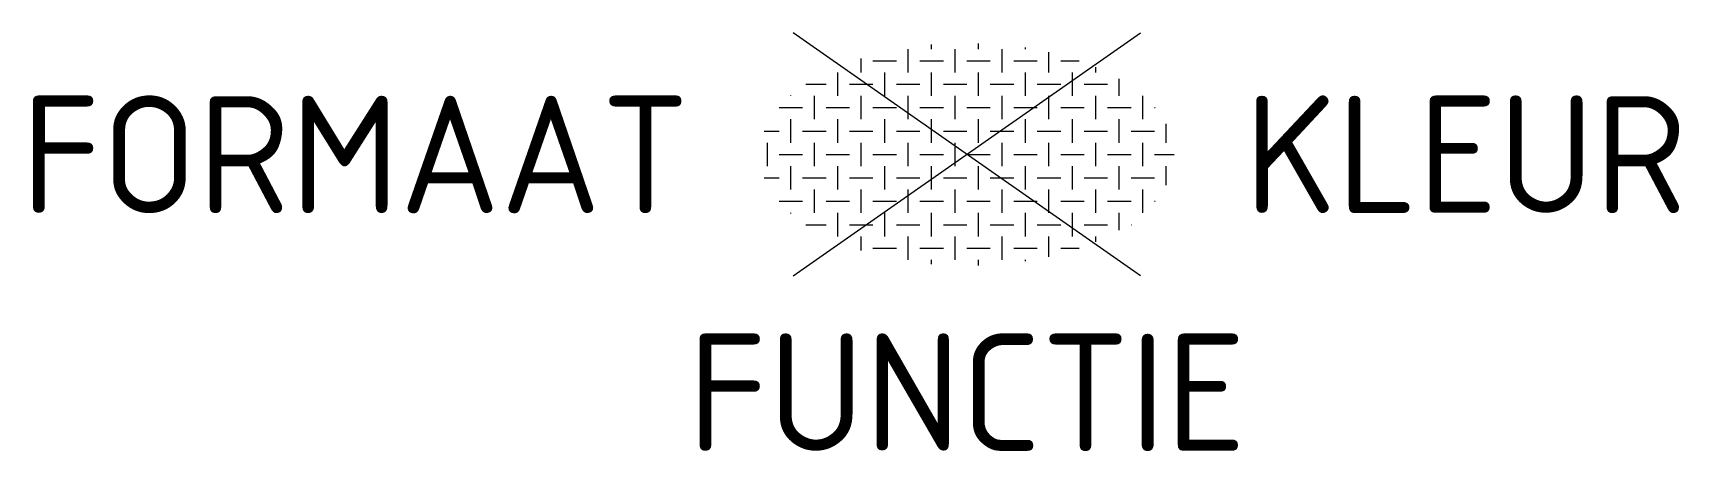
# Model space of a CAD drawing. Header units: metres. Extents: x -14.3 to 10.9, y -4.6 to 1.9.
import ezdxf
from ezdxf.enums import TextEntityAlignment as Align

# ---------------------------------------------------------------- set-up
doc = ezdxf.new("R2010")
doc.units = ezdxf.units.M
doc.styles.add('NLCS-ISO', font='NLCS-ISO.ttf')

msp = doc.modelspace()

# ---------------------------------------------------------------- linework, layer by layer
for p, q in [((-2.662, -1.864), (2.662, 1.864)), ((2.662, -1.864), (-2.662, 1.864)), ((-0.898, 1.438), (-0.898, 1.617)), ((-0.539, 1.617), (-0.539, 1.685)), ((-0.18, 1.438), (-0.18, 1.617)), ((0.18, 1.617), (0.18, 1.703)), ((0.539, 1.438), (0.539, 1.617)), ((0.898, 1.617), (0.898, 1.64)), ((1.258, 1.438), (1.258, 1.571)), ((-1.617, 1.438), (-1.617, 1.472)), ((-1.617, 1.258), (-1.617, 1.438)), ((-1.438, 1.438), (-1.078, 1.438)), ((-0.898, 1.258), (-0.898, 1.438)), ((-0.719, 1.438), (-0.359, 1.438)), ((-0.18, 1.258), (-0.18, 1.438)), ((0, 1.438), (0.359, 1.438)), ((0.539, 1.258), (0.539, 1.438)), ((0.719, 1.438), (1.078, 1.438)), ((1.258, 1.258), (1.258, 1.438)), ((1.438, 1.438), (1.722, 1.438)), ((1.977, 1.258), (1.977, 1.339)), ((-2.466, 1.078), (-2.156, 1.078)), ((-1.977, 0.898), (-1.977, 1.258)), ((-1.797, 1.078), (-1.438, 1.078)), ((-1.258, 0.898), (-1.258, 1.258)), ((-1.078, 1.078), (-0.719, 1.078)), ((-0.539, 0.898), (-0.539, 1.258)), ((-0.359, 1.078), (0, 1.078)), ((0.18, 0.898), (0.18, 1.258)), ((0.359, 1.078), (0.719, 1.078)), ((0.898, 0.898), (0.898, 1.258)), ((1.078, 1.078), (1.438, 1.078)), ((1.617, 0.898), (1.617, 1.258)), ((1.797, 1.078), (2.156, 1.078)), ((2.336, 0.898), (2.336, 1.159)), ((-2.695, 0.898), (-2.695, 0.905)), ((-2.336, 0.719), (-2.336, 0.898)), ((-1.617, 0.719), (-1.617, 0.898)), ((-0.898, 0.719), (-0.898, 0.898)), ((-0.18, 0.719), (-0.18, 0.898)), ((0.539, 0.719), (0.539, 0.898)), ((1.258, 0.719), (1.258, 0.898)), ((1.977, 0.719), (1.977, 0.898)), ((2.695, 0.719), (2.695, 0.898)), ((-2.875, 0.719), (-2.516, 0.719)), ((-2.695, 0.18), (-2.695, 0.539)), ((-2.336, 0.539), (-2.336, 0.719)), ((-2.156, 0.719), (-1.797, 0.719)), ((-1.977, 0.18), (-1.977, 0.539)), ((-1.617, 0.539), (-1.617, 0.719)), ((-1.438, 0.719), (-1.078, 0.719)), ((-1.258, 0.18), (-1.258, 0.539)), ((-0.898, 0.539), (-0.898, 0.719)), ((-0.719, 0.719), (-0.359, 0.719)), ((-0.539, 0.18), (-0.539, 0.539)), ((-0.18, 0.539), (-0.18, 0.719)), ((0, 0.719), (0.359, 0.719)), ((0.18, 0.18), (0.18, 0.539)), ((0.539, 0.539), (0.539, 0.719)), ((0.719, 0.719), (1.078, 0.719)), ((0.898, 0.18), (0.898, 0.539)), ((1.258, 0.539), (1.258, 0.719)), ((1.438, 0.719), (1.797, 0.719)), ((1.617, 0.18), (1.617, 0.539)), ((1.977, 0.539), (1.977, 0.719)), ((2.156, 0.719), (2.516, 0.719)), ((2.336, 0.18), (2.336, 0.539)), ((2.695, 0.539), (2.695, 0.719)), ((2.875, 0.719), (2.883, 0.719)), ((-3.106, 0.359), (-2.875, 0.359)), ((-2.516, 0.359), (-2.156, 0.359)), ((-1.797, 0.359), (-1.438, 0.359)), ((-1.078, 0.359), (-0.719, 0.359)), ((-0.359, 0.359), (0, 0.359)), ((0.359, 0.359), (0.719, 0.359)), ((1.078, 0.359), (1.438, 0.359)), ((1.797, 0.359), (2.156, 0.359)), ((2.516, 0.359), (2.875, 0.359)), ((3.055, 0.18), (3.055, 0.47)), ((-3.055, 0), (-3.055, 0.18)), ((-3.055, -0.18), (-3.055, 0)), ((-2.875, 0), (-2.516, 0)), ((-2.336, 0), (-2.336, 0.18)), ((-2.336, -0.18), (-2.336, 0)), ((-2.156, 0), (-1.797, 0)), ((-1.617, 0), (-1.617, 0.18)), ((-1.617, -0.18), (-1.617, 0)), ((-1.438, 0), (-1.078, 0)), ((-0.898, 0), (-0.898, 0.18)), ((-0.898, -0.18), (-0.898, 0)), ((-0.719, 0), (-0.359, 0)), ((-0.18, 0), (-0.18, 0.18)), ((-0.18, -0.18), (-0.18, 0)), ((0, 0), (0.359, 0)), ((0.539, 0), (0.539, 0.18)), ((0.539, -0.18), (0.539, 0)), ((0.719, 0), (1.078, 0)), ((1.258, 0), (1.258, 0.18)), ((1.258, -0.18), (1.258, 0)), ((1.438, 0), (1.797, 0)), ((1.977, 0), (1.977, 0.18)), ((1.977, -0.18), (1.977, 0)), ((2.156, 0), (2.516, 0)), ((2.695, 0), (2.695, 0.18)), ((2.695, -0.18), (2.695, 0)), ((2.875, 0), (3.177, 0)), ((-2.695, -0.539), (-2.695, -0.18)), ((-1.977, -0.539), (-1.977, -0.18)), ((-1.258, -0.539), (-1.258, -0.18)), ((-0.539, -0.539), (-0.539, -0.18)), ((0.18, -0.539), (0.18, -0.18)), ((0.898, -0.539), (0.898, -0.18)), ((1.617, -0.539), (1.617, -0.18)), ((2.336, -0.539), (2.336, -0.18)), ((3.055, -0.47), (3.055, -0.18)), ((-3.106, -0.359), (-2.875, -0.359)), ((-2.516, -0.359), (-2.156, -0.359)), ((-1.797, -0.359), (-1.438, -0.359)), ((-1.078, -0.359), (-0.719, -0.359)), ((-0.359, -0.359), (0, -0.359)), ((0.359, -0.359), (0.719, -0.359)), ((1.078, -0.359), (1.438, -0.359)), ((1.797, -0.359), (2.156, -0.359)), ((2.516, -0.359), (2.875, -0.359)), ((-2.875, -0.719), (-2.516, -0.719)), ((-2.336, -0.719), (-2.336, -0.539)), ((-2.336, -0.898), (-2.336, -0.719)), ((-2.156, -0.719), (-1.797, -0.719)), ((-1.617, -0.719), (-1.617, -0.539)), ((-1.617, -0.898), (-1.617, -0.719)), ((-1.438, -0.719), (-1.078, -0.719)), ((-0.898, -0.719), (-0.898, -0.539)), ((-0.898, -0.898), (-0.898, -0.719)), ((-0.719, -0.719), (-0.359, -0.719)), ((-0.18, -0.719), (-0.18, -0.539)), ((-0.18, -0.898), (-0.18, -0.719)), ((0, -0.719), (0.359, -0.719)), ((0.539, -0.719), (0.539, -0.539)), ((0.539, -0.898), (0.539, -0.719)), ((0.719, -0.719), (1.078, -0.719)), ((1.258, -0.719), (1.258, -0.539)), ((1.258, -0.898), (1.258, -0.719)), ((1.438, -0.719), (1.797, -0.719)), ((1.977, -0.719), (1.977, -0.539)), ((1.977, -0.898), (1.977, -0.719)), ((2.156, -0.719), (2.516, -0.719)), ((2.695, -0.719), (2.695, -0.539)), ((2.695, -0.898), (2.695, -0.719)), ((2.875, -0.719), (2.883, -0.719)), ((-2.695, -0.905), (-2.695, -0.898)), ((-1.977, -1.258), (-1.977, -0.898)), ((-1.258, -1.258), (-1.258, -0.898)), ((-0.539, -1.258), (-0.539, -0.898)), ((0.18, -1.258), (0.18, -0.898)), ((0.898, -1.258), (0.898, -0.898)), ((1.617, -1.258), (1.617, -0.898)), ((2.336, -1.159), (2.336, -0.898)), ((-2.466, -1.078), (-2.156, -1.078)), ((-1.797, -1.078), (-1.438, -1.078)), ((-1.617, -1.438), (-1.617, -1.258)), ((-1.078, -1.078), (-0.719, -1.078)), ((-0.898, -1.438), (-0.898, -1.258)), ((-0.359, -1.078), (0, -1.078)), ((-0.18, -1.438), (-0.18, -1.258)), ((0.359, -1.078), (0.719, -1.078)), ((0.539, -1.438), (0.539, -1.258)), ((1.078, -1.078), (1.438, -1.078)), ((1.258, -1.438), (1.258, -1.258)), ((1.797, -1.078), (2.156, -1.078)), ((1.977, -1.339), (1.977, -1.258)), ((2.516, -1.078), (2.521, -1.078)), ((-1.617, -1.472), (-1.617, -1.438)), ((-1.438, -1.438), (-1.078, -1.438)), ((-0.898, -1.617), (-0.898, -1.438)), ((-0.719, -1.438), (-0.359, -1.438)), ((-0.18, -1.617), (-0.18, -1.438)), ((0, -1.438), (0.359, -1.438)), ((0.539, -1.617), (0.539, -1.438)), ((0.719, -1.438), (1.078, -1.438)), ((1.258, -1.571), (1.258, -1.438)), ((1.438, -1.438), (1.722, -1.438)), ((-0.539, -1.683), (-0.539, -1.617)), ((0.18, -1.705), (0.18, -1.617)), ((0.898, -1.639), (0.898, -1.617))]:
    msp.add_line(p, q)

# ---------------------------------------------------------------- texts
at = {"style": 'NLCS-ISO'}
msp.add_attdef('FORMAAT', text='', height=1.8, dxfattribs=at).set_placement((-4.25, 0), align=Align.MIDDLE_RIGHT)
msp.add_attdef('KLEUR', text='', height=1.8, dxfattribs=at).set_placement((4.25, 0), align=Align.MIDDLE_LEFT)
at = {"style": 'NLCS-ISO', "flags": 1}
msp.add_attdef('FUNCTIE', text='', height=1.8, dxfattribs=at).set_placement((0, -2.75), align=Align.TOP_CENTER)

doc.saveas('drawing.dxf')
